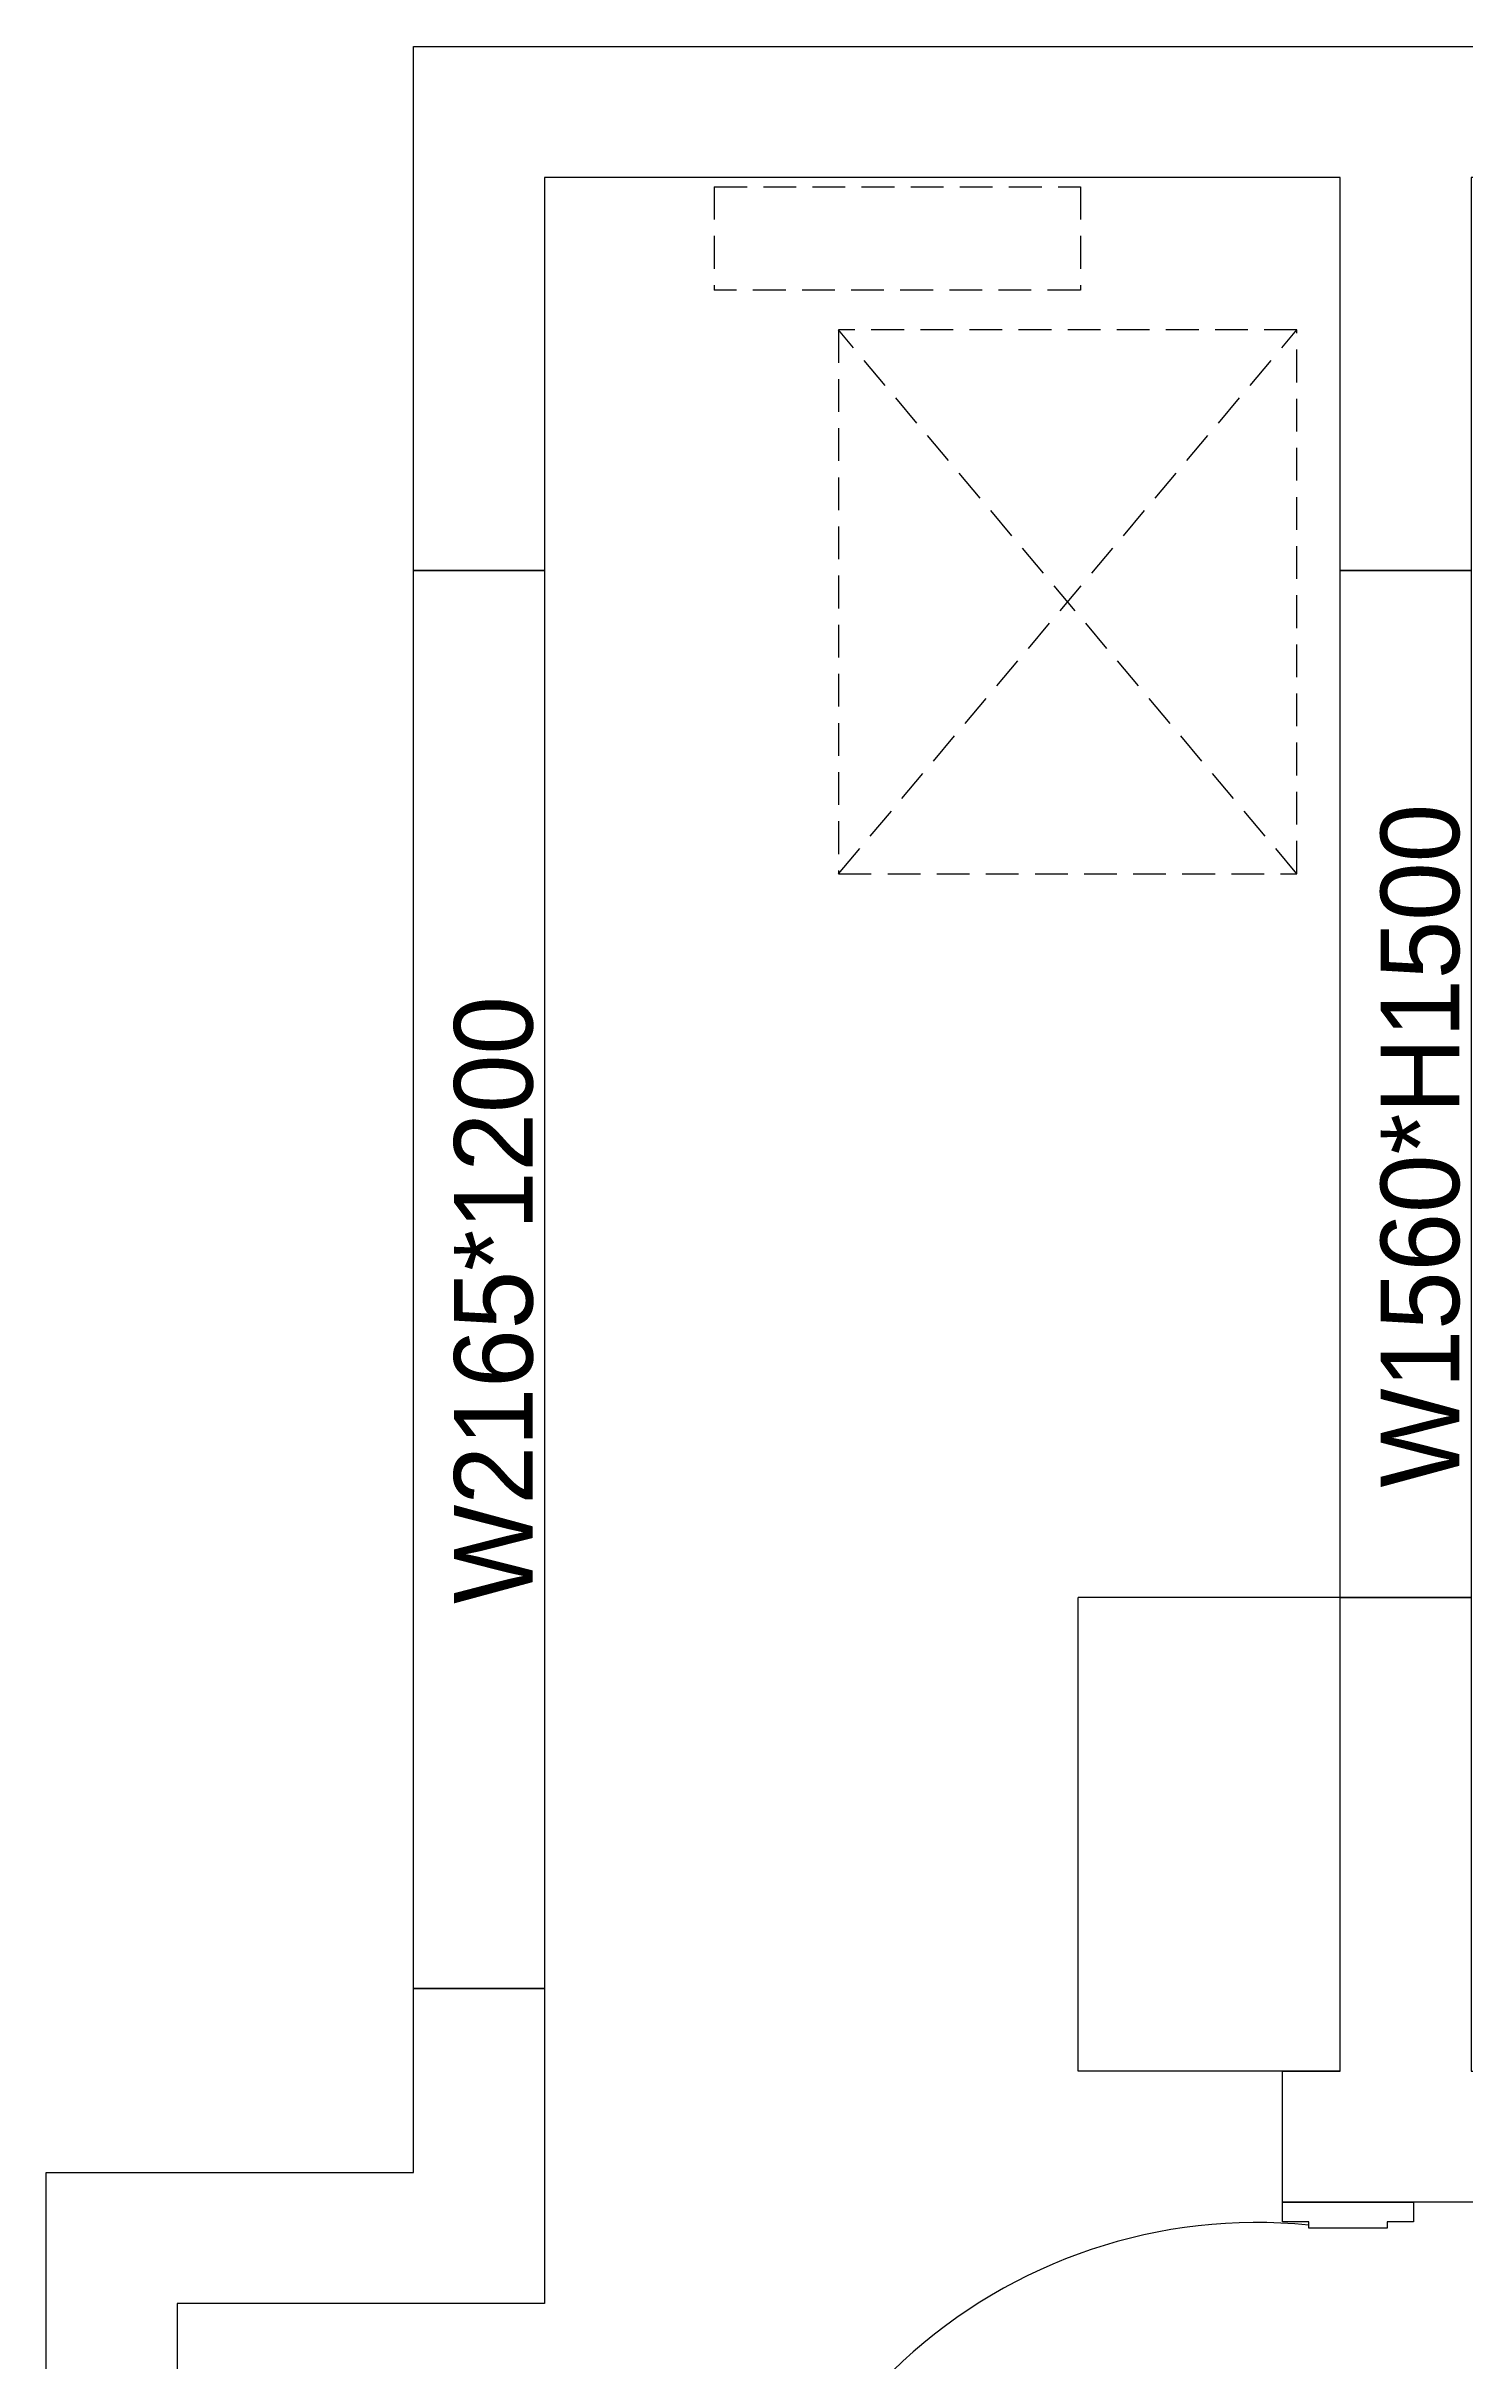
# Model space of a CAD drawing. Header units: millimetres. Extents: x -7413 to 64677, y 6112 to 38711.
# Drawn here: x 19672 to 21840, y 35176 to 38711 of the extents above; entities that cross this region are included whole.
import ezdxf
from ezdxf.enums import TextEntityAlignment as Align

# ---------------------------------------------------------------- set-up
doc = ezdxf.new("R2010")
doc.units = ezdxf.units.MM
doc.header["$LTSCALE"] = 100
doc.linetypes.add('DASHED', pattern=[0.75, 0.5, -0.25])
for name, color, linetype in [('0-ELC TEXT', 7, 'Continuous'), ('CO-DO-FR', 7, 'Continuous'), ('CO-DOOR', 8, 'Continuous'), ('FUR', 8, 'DASHED'), ('가구', 6, 'Continuous'), ('외곽선', 2, 'Continuous'), ('창호', 4, 'Continuous'), ('치수선', 1, 'Continuous')]:
    doc.layers.add(name, color=color, linetype=linetype)
doc.styles.get("Standard").update_dxf_attribs({"font": 'arial.ttf'})
doc.styles.add('차영규', font='')
doc.styles.get('차영규').set_extended_font_data('ChosunilboNM')

# ---------------------------------------------------------------- blocks, each defined once
blk = doc.blocks.new('평면도')
at = {"layer": 'CO-DO-FR'}
blk.add_lwpolyline([(19145.1, 20377.9), (19145.1, 20177.9), (19115.1, 20177.9), (19115.1, 20217.9), (19105.1, 20217.9), (19105.1, 20337.9), (19115.1, 20337.9), (19115.1, 20377.9), (19145.1, 20377.9)], close=True, dxfattribs=at)
at = {"layer": 'CO-DOOR'}
blk.add_arc((18317.8, 20416.9), 796.2, 354.3068, 91.2749, dxfattribs=at)
at = {"layer": '외곽선'}
for points in [[(18572.1, 22265.9), (19190.1, 22265.9), (19190.1, 21704.9), (19471.1, 21704.9), (19471.1, 21504.9), (18990.1, 21504.9), (18990.1, 22065.9), (18572.1, 22065.9), (18572.1, 22265.9)], [(21636.1, 21704.9), (22436.1, 21704.9), (22436.1, 15698.9), (22236.1, 15698.9), (22236.1, 16363.9), (20790.1, 16363.9), (20790.1, 14778.9), (18910.1, 14778.9), (18910.1, 14978.9), (20590.1, 14978.9)], [(20590.1, 14978.9), (20590.1, 16980.9), (19345.1, 16980.9), (19345.1, 15828.9), (19145.1, 15828.9), (19145.1, 17180.9), (21183.1, 17180.9), (21183.1, 16580.9), (22236.1, 16580.9), (22236.1, 20089.9), (21636.1, 20089.9), (21636.1, 20289.9), (22236.1, 20289.9), (22236.1, 21504.9), (21636.1, 21504.9), (21636.1, 21704.9)], [(20068.1, 20289.9), (20068.1, 20089.9), (19345.1, 20089.9), (19345.1, 18130.9), (19145.1, 18130.9), (19145.1, 20377.9), (19345.1, 20377.9), (19345.1, 20289.9), (20068.1, 20289.9)]]:
    blk.add_lwpolyline(points, dxfattribs=at)
at = {"layer": '창호'}
for points in [[(19471.1, 21704.9), (21636.1, 21704.9), (21636.1, 21504.9), (19471.1, 21504.9)], [(20068.1, 20289.9), (21636.1, 20289.9), (21636.1, 20089.9), (20068.1, 20089.9)]]:
    blk.add_lwpolyline(points, close=True, dxfattribs=at)
at = {"layer": '0-ELC TEXT', "style": '차영규'}
for s, p in [('W2165*1200', (20522.3, 21523.1)), ('W1560*H1500', (20757.8, 20108.1))]:
    blk.add_text(s, height=120, dxfattribs=at).set_placement(p, align=Align.CENTER)

msp = doc.modelspace()

# ---------------------------------------------------------------- linework, layer by layer
at = {"layer": 'FUR'}
for p, q in [((20692, 38496.1), (21251.1, 38496.1)), ((20692, 38496.1), (20692, 38338.5)), ((21251.1, 38496.1), (21251.1, 38338.5)), ((21251.1, 38338.5), (20692, 38338.5)), ((21581.8, 37447.6), (20881.8, 38277.6)), ((20881.8, 37447.6), (21581.8, 38277.6))]:
    msp.add_line(p, q, dxfattribs=at)
msp.add_lwpolyline([(21581.8, 38277.6), (20881.8, 38277.6), (20881.8, 37447.6), (21581.8, 37447.6)], close=True, dxfattribs=at)
at = {"layer": '가구'}
for p, q in [((21247.8, 35619.6), (21247.8, 36342.6)), ((21647.8, 36342.6), (21247.8, 36342.6)), ((21647.8, 35619.6), (21647.8, 36342.6)), ((21647.8, 35619.6), (21247.8, 35619.6))]:
    msp.add_line(p, q, dxfattribs=at)

# ---------------------------------------------------------------- block references
at = {"layer": '치수선', "rotation": 90}
msp.add_blockref('평면도', (41937.7, 16274.5), dxfattribs=at)

# ---------------------------------------------------------------- texts
at = {"layer": '0-ELC TEXT'}
for s, p in [('보일러', (20867, 38382.7)), ('워시타워', (21090.8, 37550.5))]:
    msp.add_text(s, height=0.2, dxfattribs=at).set_placement(p)
msp.add_text('하부장 D:400', height=0.2, rotation=90, dxfattribs=at).set_placement((21476.9, 35743.9))

doc.saveas('drawing.dxf')
